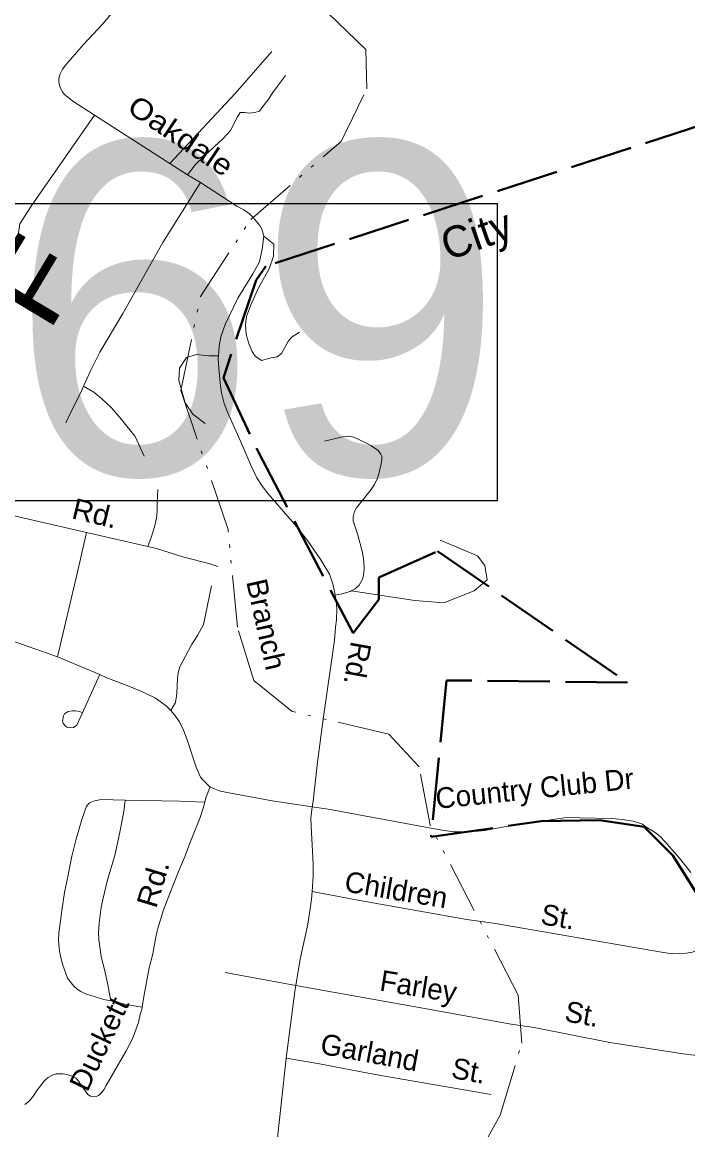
# Model space of a CAD drawing. Extents: x 224414 to 270732, y 178042 to 233939.
# Drawn here: x 247956 to 248598, y 198028 to 199095 of the extents above; entities that cross this region are included whole.
import ezdxf
from ezdxf.enums import TextEntityAlignment as Align

# ---------------------------------------------------------------- set-up
doc = ezdxf.new("R2010")
doc.units = 0
doc.header["$LTSCALE"] = 10
doc.linetypes.add('DASH_DOUBLE_DOT', pattern=[9.2, 5, -1.2, 0.3, -1.2, 0.3, -1.2])
doc.linetypes.add('LONG_DASHED', pattern=[7.5, 6, -1.5])
for name, color, linetype, lineweight in [('10', 7, 'Continuous', 13), ('19', 7, 'Continuous', 40), ('22', 7, 'Continuous', 25), ('35', 7, 'Continuous', 13), ('4', 7, 'Continuous', 35), ('48', 7, 'LONG_DASHED', 40), ('49', 7, 'LONG_DASHED', 40), ('59', 7, 'DASH_DOUBLE_DOT', 13)]:
    doc.layers.add(name, color=color, linetype=linetype, lineweight=lineweight)
doc.layers.add('21', color=7, linetype='Continuous')

msp = doc.modelspace()

# ---------------------------------------------------------------- linework, layer by layer
at = {"layer": '35'}
for p, q in [((248098.8, 198958.59), (248115.7, 198947.55)), ((248115.7, 198947.55), (248128.23, 198940.22)), ((248018.39, 198603.31), (248077.52, 198589.73)), ((248220.17, 198166.78), (248152.16, 198179.34))]:
    msp.add_line(p, q, dxfattribs=at)
for points in [[(248042.66, 199103.08), (248034.14, 199093.17), (248015.69, 199073.09), (247998.48, 199053.64), (247995.44, 199049.39), (247993.12, 199045.02), (247992.08, 199042.2), (247991.69, 199039.11), (247991.75, 199037.08), (247992.48, 199033.73), (247993.77, 199030.53), (247995.28, 199027.73), (247996.95, 199025.5), (248005.28, 199018.61), (248026.31, 199005.08)], [(248098.8, 198958.59), (248161.84, 199025.95), (248196.89, 199066.44)], [(248115.7, 198947.55), (248123.39, 198957.56), (248132.84, 198966.62), (248141.52, 198974.72), (248149.98, 198982.59), (248157.11, 198990.31), (248164.05, 199003.59), (248166.55, 199007.62), (248170.58, 199007.84), (248175.02, 199007.25), (248180.22, 199007.62), (248185.05, 199008.98), (248188.3, 199013.61), (248193.31, 199019.58), (248197.94, 199026.89), (248203.52, 199034.42), (248210.08, 199043.47)], [(248026.31, 199005.08), (247965.27, 198917.56), (247954.23, 198900.53), (247951.12, 198878.86), (247948.17, 198867.81), (247931.52, 198843.66)], [(248026.31, 199005.08), (248095.3, 198960.84), (248098.8, 198958.59)], [(248128.23, 198940.22), (248092.09, 198882.36), (248053.44, 198814.22), (248031.14, 198776.94), (248022.47, 198759.5), (248015.53, 198744.06)], [(248128.23, 198940.22), (248163.36, 198917.66), (248170.08, 198913.98), (248175.61, 198910.28), (248179.11, 198906.69), (248185.36, 198898.77), (248187.28, 198895.25), (248189.34, 198888.61)], [(248189.34, 198888.61), (248187.67, 198876.05), (248185.27, 198863.91), (248178.62, 198852.28), (248164.14, 198828.8), (248152.16, 198803.56), (248147.83, 198791.66), (248146.31, 198782.53), (248145.59, 198773.48)], [(248189.34, 198888.61), (248198.88, 198880.83), (248198.64, 198869.41), (248194.31, 198857), (248184.31, 198838.77), (248176.55, 198821.64), (248172.72, 198811.17), (248171.77, 198803.56), (248172.22, 198793.81), (248175.11, 198784.36), (248177.92, 198777.44), (248181.03, 198772.94), (248186.94, 198768.86), (248196.23, 198771.41), (248202.23, 198772.45), (248206.39, 198775.56), (248213.12, 198787.72), (248216.72, 198791.56), (248223.77, 198796.05)], [(248145.59, 198773.48), (248136.23, 198773.48), (248124.31, 198774.53), (248114.7, 198771.81), (248107.91, 198761.58), (248107.28, 198749.66), (248113.44, 198728.22), (248120.86, 198717.25), (248132.78, 198708.05)], [(248145.59, 198773.48), (248145.38, 198771.09), (248145.91, 198761.03), (248147.52, 198744.38), (248148.39, 198737.73), (248150.94, 198727.41), (248154.14, 198719.17), (248168.23, 198688.36), (248176.64, 198668.12), (248182.64, 198655.89), (248187.92, 198647.59), (248193.59, 198640.53), (248220.81, 198608.88), (248231.25, 198595.42), (248243.59, 198577.75), (248252.47, 198563.17), (248255.67, 198553.83), (248257.36, 198546.39), (248258, 198542.84)], [(248015.53, 198744.06), (248013.27, 198738.78), (248002.64, 198717.66), (247998.64, 198708.7)], [(248015.53, 198744.06), (248025.59, 198738.44), (248032.81, 198732.38), (248042.56, 198723.17), (248052.06, 198712.12), (248065.36, 198695.59), (248073.98, 198676.62)], [(248273.36, 198546.92), (248277.36, 198548.84), (248281.28, 198552.55), (248284.39, 198558.14), (248285.19, 198561.75), (248285.91, 198568.2), (248285.52, 198575.2), (248284.39, 198583.95), (248279.52, 198601.83), (248275.38, 198614.44), (248275.38, 198618.14), (248276.7, 198623.5), (248278.62, 198627.09), (248292.7, 198644.47), (248295.91, 198649.42), (248298.47, 198654.77), (248299.66, 198658.47), (248302.22, 198669.19), (248302.95, 198673.58), (248302.86, 198676.55), (248302, 198678.59), (248299.45, 198682.05), (248292.31, 198686.88), (248286.86, 198689.88), (248275.91, 198695.09), (248270.95, 198695.83), (248265.19, 198695.19), (248247.59, 198691.02)], [(248077.52, 198589.73), (248080.72, 198598.38), (248083.83, 198608.69), (248085.84, 198617.02), (248086.47, 198623.36), (248086.39, 198631.81), (248087.28, 198644.53)], [(247863.03, 198639.56), (247936.16, 198621.98), (248018.39, 198603.31)], [(247990.47, 198483.52), (248009.61, 198563.73), (248018.39, 198603.31)], [(248273.36, 198546.92), (248334.72, 198537.58), (248362.72, 198535.27), (248391.83, 198546.92), (248404.62, 198557.42), (248402.33, 198571.41), (248395.28, 198580.7), (248359.19, 198595.83)], [(248077.52, 198589.73), (248085.84, 198587.81), (248112.23, 198579.48), (248136.41, 198573.17), (248144.94, 198570.47)], [(248099.58, 198431.56), (248104.23, 198439.33), (248105.45, 198448.16), (248105.98, 198462.78), (248106.62, 198467.98), (248108.41, 198473.91), (248119.67, 198494.84), (248125.28, 198503.98), (248131.11, 198514.69), (248138.78, 198551.95)], [(248258, 198542.84), (248259.03, 198537.17), (248259.53, 198529.98), (248259.44, 198519.11), (248258.48, 198512.06), (248257.5, 198499.56), (248246.58, 198423.42), (248240.86, 198381.97), (248236.78, 198344.22), (248235.92, 198338.94)], [(248258, 198542.84), (248264.55, 198544.22), (248272.39, 198546.39), (248273.36, 198546.92)], [(247833.78, 198525.52), (247849.59, 198522.55), (247895.83, 198512.62), (247923.59, 198506.22), (247941.28, 198500.69), (247990.47, 198483.52)], [(247990.47, 198483.52), (247991.98, 198482.92), (248031.19, 198466.23)], [(248031.19, 198466.23), (248009.12, 198417.48), (248006.08, 198415.41), (248002.78, 198414.92), (247999.59, 198415.66), (247997.77, 198416.92), (247995.83, 198419.5), (247995.28, 198421.42), (247996.23, 198426.62), (247997.2, 198428.36), (247999.03, 198429.89), (248000.81, 198430.78), (248004.94, 198431.41), (248007.77, 198431.41), (248010.06, 198431.17), (248014.8, 198429.66)], [(248031.19, 198466.23), (248038.16, 198463.27), (248059.34, 198455.25), (248073.09, 198449.48), (248084.8, 198443.48), (248095.11, 198436.12), (248099.58, 198431.56)], [(248099.58, 198431.56), (248103.12, 198427.52), (248108, 198420.88), (248112, 198412.7), (248115.36, 198403.59), (248124.06, 198377.25), (248128.39, 198367.59), (248130.16, 198365.09), (248136.23, 198359.02), (248137.69, 198358.3)], [(248137.69, 198358.3), (248133.52, 198347.52), (248132.39, 198343.27)], [(248137.69, 198358.3), (248142.56, 198355.91), (248147.28, 198354.06), (248197.19, 198344.78), (248235.92, 198338.94)], [(248055.61, 198345.44), (248032.72, 198345.83), (248026.06, 198344.78), (248021.19, 198342.64), (248018.55, 198339.59), (248016.41, 198334.22), (248013.86, 198326.7), (248008.23, 198306.78), (248004.41, 198291.33), (248000.31, 198271.73), (247997.36, 198256.3), (247994.66, 198238.92), (247993.52, 198229.17), (247991.75, 198217.52), (247991.52, 198210.22), (247992.08, 198203.03), (247992.88, 198197.81), (247995.28, 198187.34), (248000.16, 198173.98), (248006.23, 198166.16), (248009.44, 198163.33), (248012.95, 198161.12), (248018.48, 198158.31), (248035.19, 198153.42), (248041.83, 198151.91)], [(248055.61, 198345.44), (248054.31, 198334.47), (248050.8, 198316.23), (248045.92, 198293.42), (248038.39, 198267.42), (248034.55, 198250.8), (248032.72, 198242.31), (248030.55, 198226.97), (248030.16, 198217.59), (248030.39, 198211.02), (248032.56, 198194.86), (248035.92, 198182.16), (248038.72, 198169.02), (248041.83, 198151.91)], [(248132.39, 198343.27), (248108, 198344.39), (248055.61, 198345.44)], [(248132.39, 198343.27), (248130.86, 198337.75), (248128.08, 198328.62), (248118.09, 198303.98), (248113.53, 198291.81), (248107.28, 198277.27), (248101.5, 198262.86), (248092.72, 198239.67), (248089.3, 198229.02), (248086.55, 198219.34), (248084.95, 198211.73), (248082.5, 198197.36), (248078.86, 198183.91), (248073.59, 198156.2), (248072, 198146.06)], [(248235.92, 198338.94), (248234.7, 198328.06), (248234.8, 198320.14), (248236.78, 198283.73), (248236.72, 198272.08), (248235.92, 198257.34)], [(248235.92, 198338.94), (248251.2, 198336.61), (248359.19, 198316.69), (248372, 198314.95), (248380.3, 198314.95), (248385.03, 198315.36), (248395.83, 198315.58), (248402.33, 198316.23), (248418.86, 198319.19), (248478.7, 198328.31), (248487.11, 198328.78), (248493.27, 198328.22), (248525.12, 198327.75), (248534.38, 198326.78), (248545.12, 198325.02), (248550.38, 198323.58), (248553.98, 198322.14), (248557.33, 198319.73), (248567.19, 198313.67), (248571.36, 198310.08), (248575.66, 198305.66), (248589.83, 198289.5), (248600.72, 198275.81)], [(248235.92, 198257.34), (248235.34, 198249.89), (248233.52, 198238.88), (248231.84, 198225.81), (248224.39, 198192.23), (248220.17, 198166.78)], [(248235.92, 198257.34), (248278.23, 198249.36), (248337.58, 198238.62), (248384.88, 198230.47), (248412.45, 198226.56), (248572.41, 198198.78), (248582.78, 198197.42), (248596.14, 198197.81), (248602.23, 198199.03), (248607.42, 198201.11), (248625.81, 198209.44)], [(248220.17, 198166.78), (248219.2, 198161.12), (248210.97, 198096.88)], [(248220.17, 198166.78), (248342.64, 198145.03), (248427.73, 198129.42), (248449.73, 198126.22), (248522.78, 198111.83), (248593.44, 198101.09), (248656.95, 198093.27), (248702.06, 198086.72), (248728.53, 198083.81), (248764.3, 198079.19), (248805.02, 198073.19)], [(248072, 198146.06), (248071.67, 198143.66), (248070.31, 198139.11), (248068.47, 198131.17), (248062.8, 198115.52), (248056.48, 198103.12), (248037.44, 198070.38), (248035.11, 198066.39), (248031.77, 198062.14), (248029.86, 198060.72), (248027.75, 198059.73), (248025.28, 198059.59), (248022.16, 198060.31), (248019.67, 198061.77), (248009.81, 198075.84), (248008.14, 198077.52), (248002.95, 198080.06), (247999.38, 198081.19), (247995.73, 198081.66), (247989.38, 198081.66), (247986.33, 198080.72), (247983.75, 198079.5), (247981.45, 198078.14), (247979.19, 198076.14), (247977.12, 198074.06), (247973.53, 198069.34), (247971.27, 198066.48), (247967.38, 198060.47), (247963.44, 198055.59), (247958.95, 198052.31)], [(248041.83, 198151.91), (248056.64, 198148.53), (248072, 198146.06)], [(248210.97, 198096.88), (248202.64, 198023.11), (248194.88, 197915.67), (248194.06, 197903.19), (248193.84, 197868.48), (248194.72, 197859.33), (248194.88, 197850.45)], [(248210.97, 198096.88), (248243.03, 198091.25), (248296.41, 198080.97), (248408.38, 198061.81)]]:
    msp.add_lwpolyline(points, dxfattribs=at)
at = {"layer": '4', "lineweight": 25}
msp.add_lwpolyline([(247603.22, 198920.22), (248414.12, 198920.22), (248414.12, 198633.83), (247603.22, 198633.83)], close=True, dxfattribs=at)
at = {"layer": '48'}
for points in [[(249042.23, 199135.48), (248191.1, 198859.64), (248181.85, 198846.14), (248150.28, 198752.29)], [(248150.28, 198752.29), (248184.04, 198680.66), (248275.34, 198506.1), (248300.21, 198538.74), (248300.01, 198559.94), (248356.61, 198585.11), (248539.8, 198458.62), (248365.43, 198460.75), (248350.36, 198309.98), (248456.55, 198324.97), (248512.81, 198326.18), (248555.75, 198319.52), (248583.2, 198292.17), (248611.47, 198247.09), (248617.76, 198207.44)]]:
    msp.add_lwpolyline(points, dxfattribs=at)
at = {"layer": '49'}
for points in [[(249042.23, 199135.48), (248191.1, 198859.64), (248181.85, 198846.14), (248150.28, 198752.29)], [(248150.28, 198752.29), (248184.04, 198680.66), (248275.34, 198506.1), (248300.21, 198538.74), (248300.01, 198559.94), (248356.61, 198585.11), (248539.8, 198458.62), (248365.43, 198460.75), (248350.36, 198309.98), (248456.55, 198324.97), (248512.81, 198326.18), (248555.75, 198319.52), (248583.2, 198292.17), (248611.47, 198247.09), (248617.76, 198207.44)]]:
    msp.add_lwpolyline(points, dxfattribs=at)
at = {"layer": '59'}
msp.add_lwpolyline([(248415.28, 197802.77), (248373.84, 197847.59), (248353, 197899.03), (248356.98, 197934.94), (248417.12, 198041.75), (248437.7, 198111.34), (248434.44, 198157.41), (248349.41, 198321.16), (248338.91, 198377.34), (248309.66, 198408.95), (248216.53, 198430.83), (248179.55, 198460.56), (248163.77, 198511.88), (248154.84, 198606.06), (248109.28, 198740), (248128.16, 198830.64), (248176.83, 198904.67), (248263.72, 198979.94), (248288.53, 199030.44), (248287.48, 199068.47), (248147.98, 199203.27)], dxfattribs=at)

# ---------------------------------------------------------------- texts
at = {"layer": '10'}
for s, rotation, width, p in [('Oakdale', 326.048, 1.15, (248103.75, 198977.05)), ('Rd.', 346.547, 1.05, (248024.39, 198611.95)), ('Rd.', 73.188, 1.1, (248092.12, 198262.08)), ('Duckett', 64.518, 1.05, (248039.66, 198106.34))]:
    msp.add_text(s, height=20, rotation=rotation, dxfattribs=dict(at, width=width)).set_placement(p, align=Align.CENTER)
for s, rotation, p in [('Rd.', 259.865, (248269.72, 198478.67)), ('Country Club Dr', 5.9, (248451.21, 198346.73)), ('Children', 350.538, (248315.17, 198249.32)), ('St.', 350.538, (248471.19, 198223.32)), ('Farley', 350.769, (248336.7, 198156.11)), ('St.', 349.874, (248494.23, 198129.64)), ('Garland', 349.535, (248289.46, 198092.63)), ('St.', 349.535, (248385.05, 198074.97))]:
    msp.add_text(s, height=20, rotation=rotation, dxfattribs=at).set_placement(p, align=Align.CENTER)
at = {"layer": '19'}
msp.add_text('City', height=30, rotation=19.311, dxfattribs=at).set_placement((248399.07, 198876.22), align=Align.CENTER)
at = {"layer": '21', "width": 1.05}
msp.add_text('Branch', height=20, rotation=282.578, dxfattribs=at).set_placement((248181.88, 198512.53), align=Align.CENTER)
at = {"layer": '22', "width": 1.2}
msp.add_text('F', height=75, rotation=59.044, dxfattribs=at).set_placement((248000.51, 198826.04), align=Align.CENTER)
at = {"layer": '4'}
msp.add_text('J269', height=320, dxfattribs=at).set_placement((247492.72, 198659.28))

doc.saveas('drawing.dxf')
